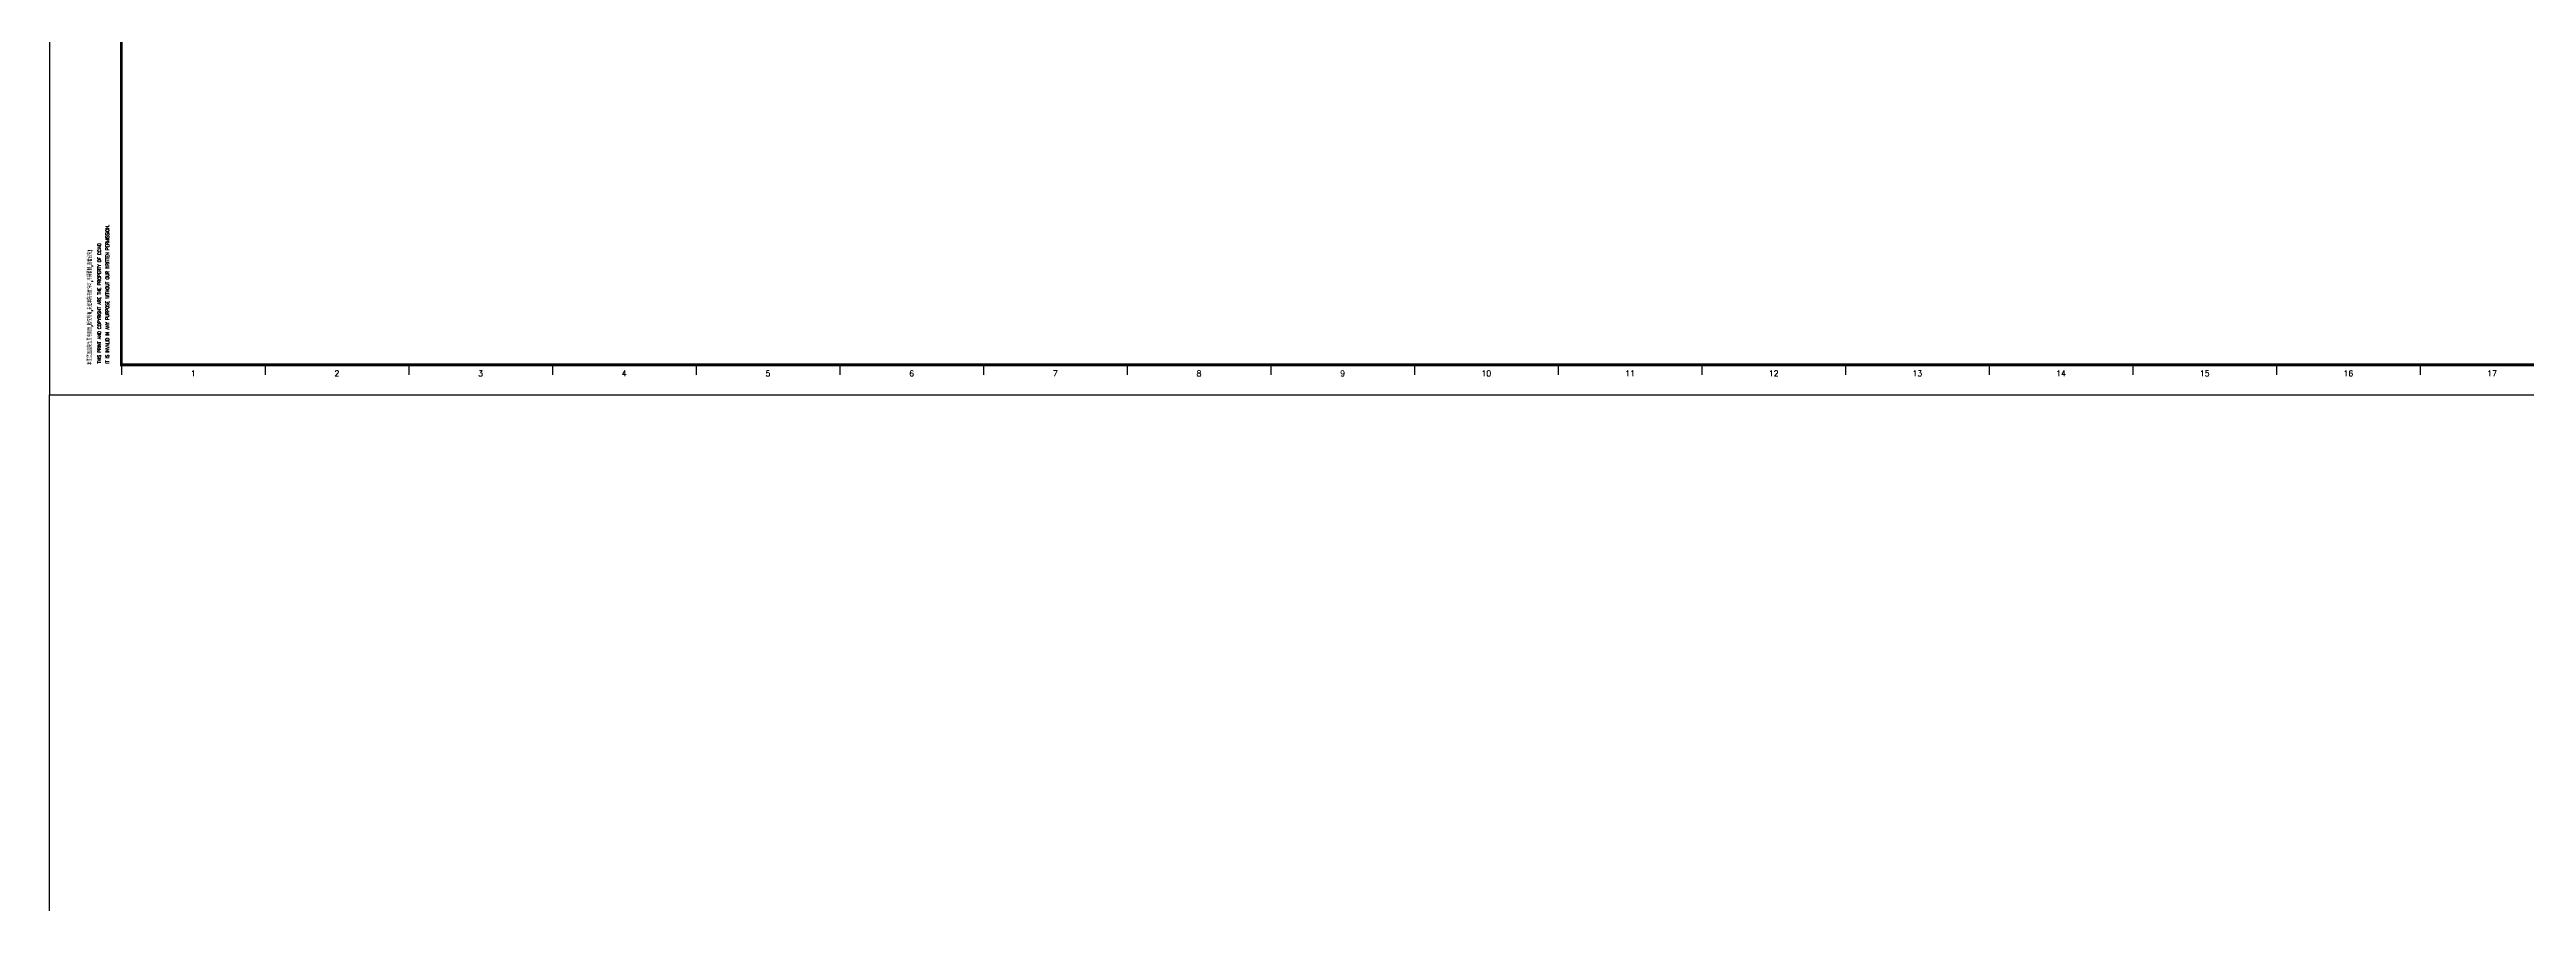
# Model space of a CAD drawing. Header units: inches. Extents: x 0 to 508000, y 0 to 738838.
# Drawn here: x 113500 to 199697, y 294738 to 324463 of the extents above; entities that cross this region are included whole.
import ezdxf
from ezdxf.enums import TextEntityAlignment as Align

# ---------------------------------------------------------------- set-up
doc = ezdxf.new("R2010")
doc.units = ezdxf.units.IN
doc.header["$LTSCALE"] = 1000
doc.header["$MEASUREMENT"] = 0
doc.layers.get('0').update_dxf_attribs({"true_color": 0xffffff})
doc.layers.add('TK', color=7, linetype='Continuous', true_color=0xffffff)
doc.layers.add('ZG-图框层', color=4, linetype='Continuous', true_color=0x00ffff)
doc.styles.add('CCIAD-图框(版权说明)', font='SIMPLEX.shx', dxfattribs={"height": 0.2, "bigfont": 'gbcbig.shx'})
doc.styles.add('ISOCP', font='txt.shx', dxfattribs={"height": 0.2, "bigfont": 'gbcbig.shx'})

msp = doc.modelspace()

# ---------------------------------------------------------------- linework, layer by layer
at = {"lineweight": -3}
msp.add_line((113500, 282438), (113500, 312438), dxfattribs=at)
at = {"layer": 'TK', "lineweight": -3}
for p, q in [((116000, 313530), (116000, 313138)), ((121000, 313530), (121000, 313138)), ((126000, 313530), (126000, 313138)), ((131000, 313530), (131000, 313138)), ((136000, 313530), (136000, 313138)), ((141000, 313530), (141000, 313138)), ((146000, 313530), (146000, 313138)), ((151000, 313530), (151000, 313138)), ((156000, 313530), (156000, 313138)), ((161000, 313530), (161000, 313138)), ((166000, 313530), (166000, 313138)), ((171000, 313530), (171000, 313138)), ((176000, 313530), (176000, 313138)), ((181000, 313530), (181000, 313138)), ((186000, 313530), (186000, 313138)), ((191000, 313530), (191000, 313138)), ((196000, 313530), (196000, 313138))]:
    msp.add_line(p, q, dxfattribs=at)
at = {"layer": 'ZG-图框层', "lineweight": -3}
msp.add_lwpolyline([(113500, 396538), (113500, 312438), (247300, 312438), (247300, 396538)], close=True, dxfattribs=at)
at = {"layer": 'ZG-图框层', "lineweight": -3, "const_width": 100}
msp.add_lwpolyline([(116000, 313484), (116000, 395538), (246300, 395538), (246300, 313484)], close=True, dxfattribs=at)

# ---------------------------------------------------------------- texts
at = {"layer": 'TK', "style": 'CCIAD-图框(版权说明)', "width": 0.8}
for s, height, p in [('THIS PRINT AND COPYRIGHT ARE THE PROPERTY OF CCIAD ', 120, (115290, 313530)), ('IT IS INVALID IN ANY PURPOSE WITHOUT OUR WRITTEN PERMISSION.', 120, (115571, 313530)), ('本图须加盖院出图专用章,版权所有,未经本院书面许可,不得翻制,违者必究!', 150, (114978, 313487))]:
    msp.add_text(s, height=height, rotation=90, dxfattribs=at).set_placement(p)
at = {"layer": 'TK', "style": 'ISOCP'}
for s, p in [('1', (118500, 313188)), ('2', (123500, 313188)), ('3', (128500, 313188)), ('4', (133500, 313188)), ('5', (138500, 313188)), ('6', (143500, 313188)), ('7', (148500, 313188)), ('8', (153500, 313188)), ('9', (158500, 313188)), ('10', (163500, 313188)), ('11', (168500, 313188)), ('12', (173500, 313188)), ('13', (178500, 313188)), ('14', (183500, 313188)), ('15', (188500, 313188)), ('16', (193500, 313188)), ('17', (198500, 313188))]:
    msp.add_text(s, height=200, dxfattribs=at).set_placement(p, align=Align.MIDDLE_CENTER)

doc.saveas('drawing.dxf')
